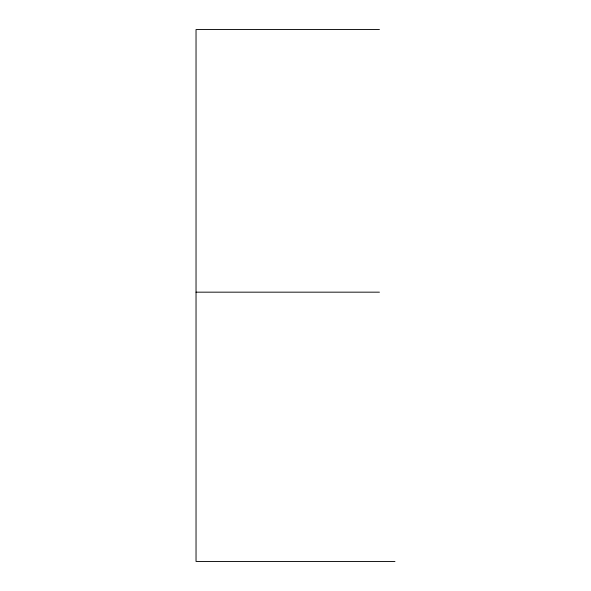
<?xml version="1.0" encoding="UTF-8"?>
<svg xmlns="http://www.w3.org/2000/svg" width="591" height="591" viewBox="0 0 591 591"><rect width="100%" height="100%" fill="white"/><g stroke="black" fill="none" stroke-linecap="round" stroke-linejoin="round"><path stroke-width="0.89" d="M379.437 29.55L196.035 29.55L196.035 561.45L394.965 561.45M196.035 292.168L379.437 292.168"/></g></svg>
